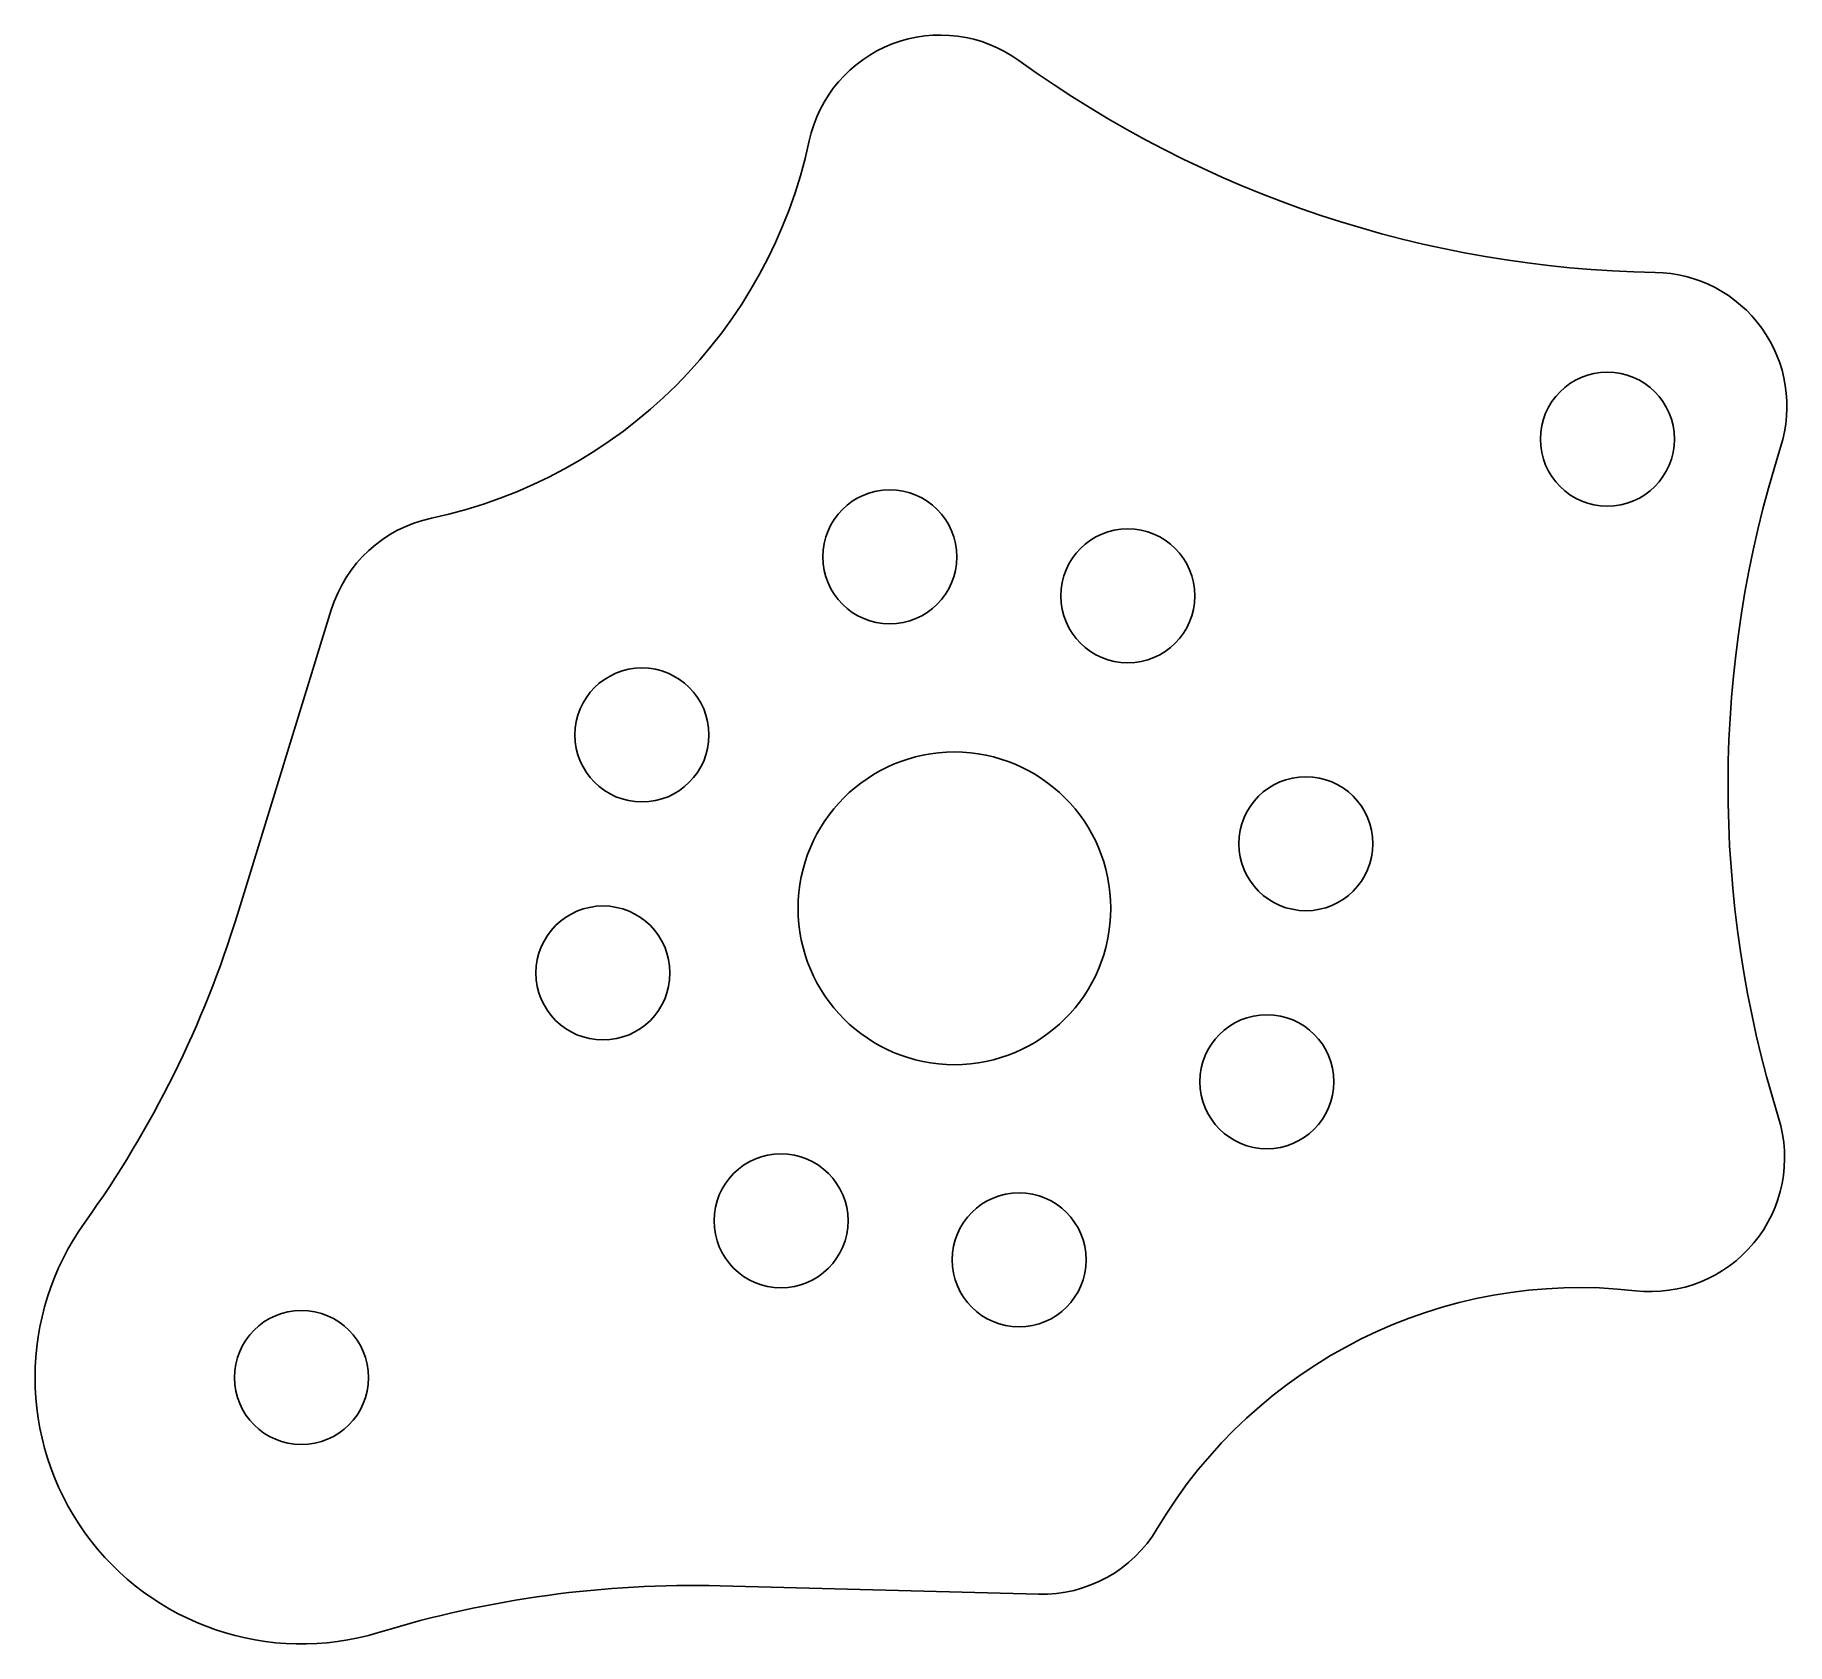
# Model space of a CAD drawing. Extents: x 14.9 to 54.2, y 8.1 to 44.1.
import ezdxf

# ---------------------------------------------------------------- set-up
doc = ezdxf.new("R2010")
doc.units = 0
doc.layers.add('Solid', color=7, linetype='CONTINUOUS')

msp = doc.modelspace()

# ---------------------------------------------------------------- linework, layer by layer
at = {"layer": 'Solid'}
for p, q in [((36.9671, 43.5742), (36.9671, 43.5742, 3)), ((36.9671, 43.5742), (36.9671, 43.5742, 3)), ((32.2751, 41.774), (32.2751, 41.774, 3)), ((32.2751, 41.774), (32.2751, 41.774, 3)), ((51.212, 38.8303), (51.212, 38.8303, 3)), ((51.212, 38.8303), (51.212, 38.8303, 3)), ((51.6429, 35.098), (51.6429, 35.098, 3)), ((51.6429, 35.098), (51.6429, 35.098, 3)), ((54.0213, 34.9208), (54.0213, 34.9208, 3)), ((54.0213, 34.9208), (54.0213, 34.9208, 3)), ((23.8154, 33.3264), (23.8154, 33.3264, 3)), ((23.8154, 33.3264), (23.8154, 33.3264, 3)), ((35.578, 32.4623), (35.578, 32.4623, 3)), ((35.578, 32.4623), (35.578, 32.4623, 3)), ((40.907, 31.5895), (40.907, 31.5895, 3)), ((40.907, 31.5895), (40.907, 31.5895, 3)), ((21.5739, 31.2747), (19.4767, 24.4589)), ((21.5739, 31.2747, 3), (19.4767, 24.4589, 3)), ((21.5739, 31.2747, 3), (19.4767, 24.4589, 3)), ((21.5739, 31.2747), (19.4767, 24.4589)), ((21.5739, 31.2747), (21.5739, 31.2747, 3)), ((21.5739, 31.2747), (21.5739, 31.2747, 3)), ((30.0301, 28.4759), (30.0301, 28.4759, 3)), ((30.0301, 28.4759), (30.0301, 28.4759, 3)), ((44.8934, 26.0417), (44.8934, 26.0417, 3)), ((44.8934, 26.0417), (44.8934, 26.0417, 3)), ((19.4767, 24.4589), (19.4767, 24.4589, 3)), ((19.4767, 24.4589), (19.4767, 24.4589, 3)), ((39.0254, 24.5943), (39.0254, 24.5943, 3)), ((39.0254, 24.5943), (39.0254, 24.5943, 3)), ((29.1574, 23.1469), (29.1574, 23.1469, 3)), ((29.1574, 23.1469), (29.1574, 23.1469, 3)), ((44.0206, 20.7127), (44.0206, 20.7127, 3)), ((44.0206, 20.7127), (44.0206, 20.7127, 3)), ((53.9738, 19.9067), (53.9738, 19.9067, 3)), ((53.9738, 19.9067), (53.9738, 19.9067, 3)), ((16.0598, 17.5644), (16.0598, 17.5644, 3)), ((16.0598, 17.5644), (16.0598, 17.5644, 3)), ((33.1438, 17.5991), (33.1438, 17.5991, 3)), ((33.1438, 17.5991), (33.1438, 17.5991, 3)), ((38.4728, 16.7263), (38.4728, 16.7263, 3)), ((38.4728, 16.7263), (38.4728, 16.7263, 3)), ((50.771, 16.034), (50.771, 16.034, 3)), ((50.771, 16.034), (50.771, 16.034, 3)), ((22.4078, 14.0906), (22.4078, 14.0906, 3)), ((22.4078, 14.0906), (22.4078, 14.0906, 3)), ((40.0663, 10.7107), (40.0663, 10.7107, 3)), ((40.0663, 10.7107), (40.0663, 10.7107, 3)), ((30.2781, 9.42708), (37.4068, 9.24075)), ((30.2781, 9.42708, 3), (37.4068, 9.24075, 3)), ((30.2781, 9.42708), (30.2781, 9.42708, 3)), ((30.2781, 9.42708), (30.2781, 9.42708, 3)), ((30.2781, 9.42708, 3), (37.4068, 9.24075, 3)), ((30.2781, 9.42708), (37.4068, 9.24075)), ((37.4068, 9.24075), (37.4068, 9.24075, 3)), ((37.4068, 9.24075), (37.4068, 9.24075, 3)), ((22.636, 8.38235), (22.636, 8.38235, 3)), ((22.636, 8.38235), (22.636, 8.38235, 3))]:
    msp.add_line(p, q, dxfattribs=at)
for centre, radius in [((50.1429, 35.098), 1.5), ((50.1429, 35.098), 1.5), ((50.1429, 35.098), 1.5), ((50.1429, 35.098), 1.5), ((34.078, 32.4623), 1.5), ((34.078, 32.4623), 1.5), ((34.078, 32.4623), 1.5), ((34.078, 32.4623), 1.5), ((39.407, 31.5895), 1.5), ((39.407, 31.5895), 1.5), ((39.407, 31.5895), 1.5), ((39.407, 31.5895), 1.5), ((28.5301, 28.4759), 1.5), ((28.5301, 28.4759), 1.5), ((28.5301, 28.4759), 1.5), ((28.5301, 28.4759), 1.5), ((35.5254, 24.5943), 3.5), ((35.5254, 24.5943), 3.5), ((35.5254, 24.5943), 3.5), ((35.5254, 24.5943), 3.5), ((43.3934, 26.0417), 1.5), ((43.3934, 26.0417), 1.5), ((43.3934, 26.0417), 1.5), ((43.3934, 26.0417), 1.5), ((27.6574, 23.1469), 1.5), ((27.6574, 23.1469), 1.5), ((27.6574, 23.1469), 1.5), ((27.6574, 23.1469), 1.5), ((42.5206, 20.7127), 1.5), ((42.5206, 20.7127), 1.5), ((42.5206, 20.7127), 1.5), ((42.5206, 20.7127), 1.5), ((31.6438, 17.5991), 1.5), ((31.6438, 17.5991), 1.5), ((31.6438, 17.5991), 1.5), ((31.6438, 17.5991), 1.5), ((36.9728, 16.7263), 1.5), ((36.9728, 16.7263), 1.5), ((36.9728, 16.7263), 1.5), ((36.9728, 16.7263), 1.5), ((20.9078, 14.0906), 1.5), ((20.9078, 14.0906), 1.5), ((20.9078, 14.0906), 1.5), ((20.9078, 14.0906), 1.5)]:
    msp.add_circle(centre, radius, dxfattribs=at)
for centre, radius, start, end in [((35.2082, 41.1439), 3, 54.1062, 167.876), ((35.2082, 41.1439, 3), 3, 54.1062, 167.876), ((35.2082, 41.1439, 3), 3, 54.1062, 167.876), ((35.2082, 41.1439), 3, 54.1062, 167.876), ((51.6242, 63.8269, 3), 25, -125.894, -90.9446), ((51.6242, 63.8269), 25, -125.894, -90.9446), ((51.6242, 63.8269, 3), 25, -125.894, -90.9446), ((51.6242, 63.8269), 25, -125.894, -90.9446), ((21.5205, 44.0844, 3), 11, -77.9581, -12.1242), ((21.5205, 44.0844), 11, -77.9581, -12.1242), ((21.5205, 44.0844, 3), 11, -77.9581, -12.1242), ((21.5205, 44.0844), 11, -77.9581, -12.1242), ((51.1626, 35.8307), 3, -17.6558, 89.0554), ((51.1626, 35.8307, 3), 3, -17.6558, 89.0554), ((51.1626, 35.8307, 3), 3, -17.6558, 89.0554), ((51.1626, 35.8307), 3, -17.6558, 89.0554), ((77.8437, 27.3383, 3), 25, 162.344, -162.707), ((77.8437, 27.3383), 25, 162.344, -162.707), ((77.8437, 27.3383, 3), 25, 162.344, -162.707), ((77.8437, 27.3383), 25, 162.344, -162.707), ((24.4413, 30.3924), 3, 102.042, 162.897), ((24.4413, 30.3924, 3), 3, 102.042, 162.897), ((24.4413, 30.3924, 3), 3, 102.042, 162.897), ((24.4413, 30.3924), 3, 102.042, 162.897), ((-3.37597, 31.4907, 3), 23.91, -35.6227, -17.1032), ((-3.37597, 31.4907), 23.91, -35.6227, -17.1032), ((-3.37597, 31.4907, 3), 23.91, -35.6227, -17.1032), ((-3.37597, 31.4907), 23.91, -35.6227, -17.1032), ((51.1094, 19.0149), 3, -96.4763, 17.2934), ((51.1094, 19.0149, 3), 3, -96.4763, 17.2934), ((51.1094, 19.0149, 3), 3, -96.4763, 17.2934), ((51.1094, 19.0149), 3, -96.4763, 17.2934), ((20.9078, 14.0906), 5.96412, 144.377, -73.1564), ((20.9078, 14.0906, 3), 5.96412, 144.377, -73.1564), ((20.9078, 14.0906, 3), 5.96412, 144.377, -73.1564), ((20.9078, 14.0906), 5.96412, 144.377, -73.1564), ((49.5303, 5.10424, 3), 11, 83.5237, 149.358), ((49.5303, 5.10424), 11, 83.5237, 149.358), ((49.5303, 5.10424, 3), 11, 83.5237, 149.358), ((49.5303, 5.10424), 11, 83.5237, 149.358), ((37.4852, 12.2397), 3, -91.4973, -30.6423), ((37.4852, 12.2397, 3), 3, -91.4973, -30.6423), ((37.4852, 12.2397, 3), 3, -91.4973, -30.6423), ((37.4852, 12.2397), 3, -91.4973, -30.6423), ((29.6533, -14.4755, 3), 23.9107, 88.5027, 107.066), ((29.6533, -14.4755), 23.9107, 88.5027, 107.066), ((29.6533, -14.4755, 3), 23.9107, 88.5027, 107.066), ((29.6533, -14.4755), 23.9107, 88.5027, 107.066)]:
    msp.add_arc(centre, radius, start, end, dxfattribs=at)

doc.saveas('drawing.dxf')
